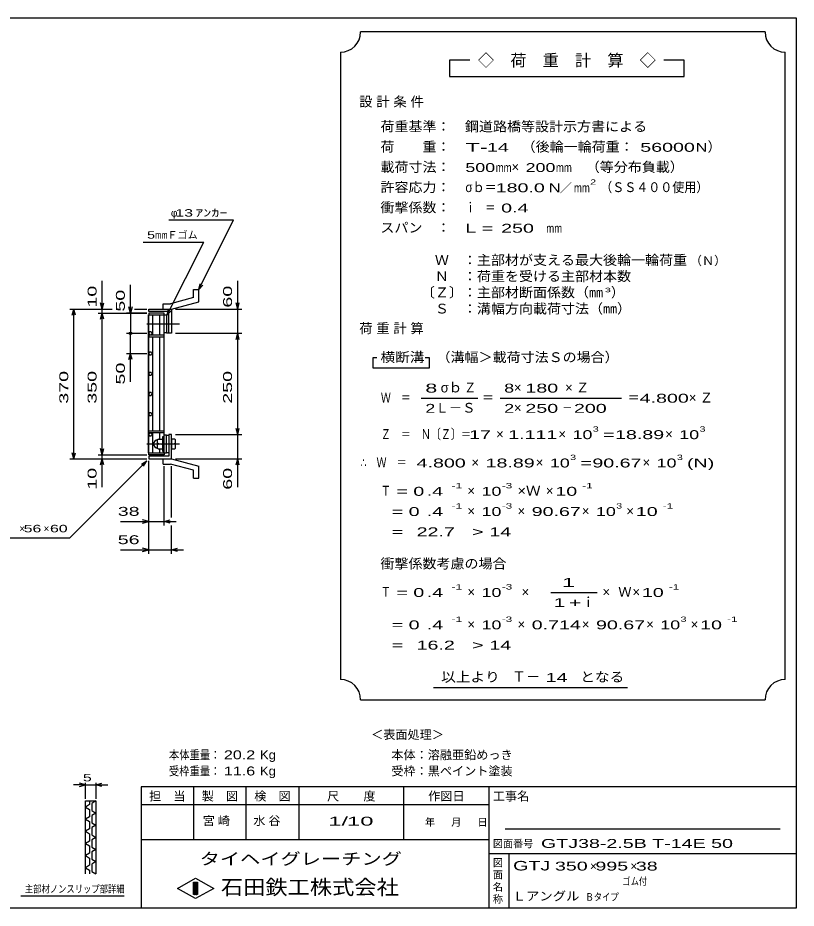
# Model space of a CAD drawing. Units: millimetres, scale not verified. Extents: x -1820 to 1731, y -1282 to 1054.
# Drawn here: x -194 to 1731, y -1146 to 1054 of the extents above; entities that cross this region are included whole.
import ezdxf
from ezdxf.enums import TextEntityAlignment as Align

# ---------------------------------------------------------------- set-up
doc = ezdxf.new("R2010")
doc.units = ezdxf.units.MM
doc.header["$LTSCALE"] = 10
doc.linetypes.add('CHAIN', pattern=[18.5, 12, -1.5, 3.5, -1.5])
for name, color, linetype, lineweight in [('0_2', 150, 'Continuous', 25), ('16', 3, 'Continuous', 25), ('19', 6, 'Continuous', 25), ('22', 4, 'Continuous', 25), ('24', 2, 'Continuous', 25), ('32', 4, 'Continuous', 25)]:
    doc.layers.add(name, color=color, linetype=linetype, lineweight=lineweight)
doc.styles.add('ベクトル', font='')
doc.styles.get('ベクトル').set_extended_font_data('ベクトル')

msp = doc.modelspace()

# ---------------------------------------------------------------- linework, layer by layer
at = {"layer": '0_2'}
for p, q in [((-1729, 1053.5), (1731, 1053.5)), ((1731, 1053.5), (1731, -1146.5)), ((1731, -846.5), (111, -846.5)), ((111, -846.5), (111, -1146.5)), ((241, -846.5), (241, -976.5)), ((371, -976.5), (371, -846.5)), ((501, -846.5), (501, -976.5)), ((761, -976.5), (761, -846.5)), ((971, -846.5), (971, -1146.5)), ((971, -891.5), (111, -891.5)), ((1691, -951.5), (1011, -951.5)), ((111, -976.5), (971, -976.5)), ((971, -1011.5), (1731, -1011.5)), ((1021, -1146.5), (1021, -1011.5)), ((201, -1097.5), (246, -1072.5)), ((246, -1072.5), (291, -1097.5)), ((246, -1122.5), (201, -1097.5)), ((241, -1082.5), (251, -1082.5)), ((241, -1112.5), (241, -1082.5)), ((241, -1082.5), (243, -1082.5)), ((243, -1082.5), (243, -1112.5)), ((245, -1112.5), (245, -1082.5)), ((245, -1082.5), (247, -1082.5)), ((291, -1097.5), (246, -1122.5)), ((247, -1082.5), (247, -1112.5)), ((249, -1112.5), (249, -1082.5)), ((249, -1082.5), (251, -1082.5)), ((251, -1082.5), (251, -1112.5)), ((251, -1082.5), (251, -1112.5)), ((251, -1112.5), (241, -1112.5)), ((243, -1112.5), (245, -1112.5)), ((247, -1112.5), (249, -1112.5)), ((1731, -1146.5), (-1729, -1146.5))]:
    msp.add_line(p, q, dxfattribs=at)
at = {"layer": '16'}
for p, q in [((129.3, -21.5), (129.3, 319.5)), ((129.3, 319.5), (130, 319.5)), ((168, 324), (130, 324)), ((130, 324), (130, 319.5)), ((130, 319.5), (168, 319.5)), ((130, -21.5), (130, 319.5)), ((130, 319.5), (168, 319.5)), ((140.5, 269.5), (140.5, 319.5)), ((157.5, 269.5), (157.5, 319.5)), ((168, 319.5), (168, 324)), ((168, -21.5), (168, 319.5)), ((168, 319.5), (174, 319.5)), ((174, 319.5), (174, 275.5)), ((180, 319.5), (174, 319.5)), ((180, 275.5), (180, 319.5)), ((131.98, 277.45), (130, 273.97)), ((130, 273.97), (132.02, 270.52)), ((130, 269.5), (130, 265)), ((168, 269.5), (130, 269.5)), ((130, 265), (168, 265)), ((135.98, 277.48), (131.98, 277.45)), ((132.02, 270.52), (136.02, 270.55)), ((138, 274), (135.98, 277.48)), ((136.02, 270.55), (138, 274.03)), ((140.5, 33), (140.5, 265)), ((157.5, 33), (157.5, 265)), ((174, 275.5), (168, 275.5)), ((168, 265), (168, 269.5)), ((174, 275.5), (180, 275.5)), ((131.98, 227.45), (130, 223.97)), ((130, 223.97), (132.02, 220.52)), ((135.98, 227.48), (131.98, 227.45)), ((132.02, 220.52), (136.02, 220.55)), ((138, 224), (135.98, 227.48)), ((136.02, 220.55), (138, 224.03)), ((131.98, 177.45), (130, 173.97)), ((135.98, 177.48), (131.98, 177.45)), ((138, 174), (135.98, 177.48)), ((130, 173.97), (132.02, 170.52)), ((132.02, 170.52), (136.02, 170.55)), ((136.02, 170.55), (138, 174.03)), ((131.98, 127.45), (130, 123.97)), ((130, 123.97), (132.02, 120.52)), ((135.98, 127.48), (131.98, 127.45)), ((132.02, 120.52), (136.02, 120.55)), ((138, 124), (135.98, 127.48)), ((136.02, 120.55), (138, 124.03)), ((131.98, 77.45), (130, 73.97)), ((130, 73.97), (132.02, 70.52)), ((135.98, 77.48), (131.98, 77.45)), ((132.02, 70.52), (136.02, 70.55)), ((138, 74), (135.98, 77.48)), ((136.02, 70.55), (138, 74.03)), ((130, 28.5), (130, 33)), ((130, 33), (168, 33)), ((130, 28.5), (168, 28.5)), ((131.98, 27.45), (130, 23.97)), ((130, 23.97), (132.02, 20.52)), ((135.98, 27.48), (131.98, 27.45)), ((138, 24), (135.98, 27.48)), ((136.02, 20.55), (138, 24.03)), ((140.5, -21.5), (140.5, 28.5)), ((157.5, 13.5), (157.5, 28.5)), ((168, 28.5), (168, 33)), ((174, 22.5), (168, 22.5)), ((174, -21.5), (174, 22.5)), ((174, 22.5), (180, 22.5)), ((180, 22.5), (180, -21.5)), ((132.02, 20.52), (136.02, 20.55)), ((154, 12.5), (152, 10.5)), ((152, -9.5), (152, 10.5)), ((154, 0.5), (152, 2.5)), ((154, 0.5), (152, -1.5)), ((154, 12.5), (163, 12.5)), ((154, 0.5), (163, 0.5)), ((165, 10.5), (163, 12.5)), ((163, 0.5), (165, 2.5)), ((165, -1.5), (163, 0.5)), ((165, -18), (165, 19)), ((165, 19), (168, 19)), ((168, -18), (168, 19)), ((129.3, -21.5), (130, -21.5)), ((130, -21.5), (168, -21.5)), ((130, -26), (130, -21.5)), ((130, -21.5), (168, -21.5)), ((152, -9.5), (154, -11.5)), ((154, -11.5), (163, -11.5)), ((157.5, -21.5), (157.5, -12.5)), ((163, -11.5), (165, -9.5)), ((165, -18), (168, -18)), ((168, -21.5), (168, -26)), ((168, -21.5), (174, -21.5)), ((180, -21.5), (174, -21.5)), ((168, -26), (130, -26))]:
    msp.add_line(p, q, dxfattribs=at)
at = {"layer": '16', "linetype": 'CHAIN'}
for p, q in [((125, 297.5), (206, 297.5)), ((125, 0.5), (206, 0.5))]:
    msp.add_line(p, q, dxfattribs=at)
at = {"layer": '16'}
msp.add_arc((152, 0.5), 10, 90, 270, dxfattribs=at)
at = {"layer": '19'}
for p, q in [((240.61, 382.12), (253.61, 382.12)), ((240.61, 362.1), (240.61, 382.12)), ((253.61, 352.12), (253.61, 382.12)), ((240.61, 362.1), (184.28, 347.01)), ((186, 334), (253.61, 352.12)), ((130, 328), (130, 334)), ((130, 334), (186, 334)), ((165.99, 347.01), (184.28, 347.01)), ((165.99, 334.01), (165.99, 347.01)), ((166, 334), (186, 334)), ((186, 334), (186, 274)), ((180, 328), (130, 328)), ((180, 274), (180, 328)), ((186, 274), (180, 274)), ((186, 24), (180, 24)), ((180, 24), (180, -30)), ((186, -36), (186, 24)), ((194, 12.5), (186, 12.5)), ((186, 12.5), (186, -11.5)), ((186, 0.5), (194, 0.5)), ((196, 10.5), (194, 12.5)), ((196, 2.5), (194, 0.5)), ((194, 0.5), (196, -1.5)), ((196, -9.5), (196, 10.5)), ((186, -11.5), (194, -11.5)), ((194, -11.5), (196, -9.5)), ((130, -30), (130, -36)), ((180, -30), (130, -30)), ((130, -36), (186, -36)), ((165.99, -49.01), (165.99, -36.01)), ((166, -36), (186, -36)), ((186, -36), (253.61, -54.12)), ((165.99, -49.01), (184.28, -49.01)), ((240.61, -64.1), (184.28, -49.01)), ((240.61, -84.12), (240.61, -64.1)), ((253.61, -84.12), (253.61, -54.12)), ((240.61, -84.12), (253.61, -84.12))]:
    msp.add_line(p, q, dxfattribs=at)
at = {"layer": '22'}
for p, q in [((180, 554), (340, 554)), ((254, 382), (340, 554)), ((116, 499.5), (266, 499.5)), ((176, 319.5), (266, 499.5)), ((15, 334), (15, 404)), ((254, 382), (257, 396.6)), ((350, 334), (350, 404)), ((85, 324), (85, 394)), ((254, 382), (264, 393)), ((-65, 334), (40, 334)), ((-59, 319), (-55, 334)), ((-51, 319), (-55, 334)), ((-55, -36), (-55, 334)), ((5, 334), (40, 334)), ((15, 334), (11, 349)), ((15, 334), (19, 349)), ((15, 324), (15, 334)), ((85, 324), (81, 339)), ((89, 339), (85, 324)), ((95, 334), (125, 334)), ((95, 334), (125, 334)), ((176, 319.5), (179, 334.1)), ((176, 319.5), (186, 330.5)), ((196, 334), (360, 334)), ((350, 334), (346, 349)), ((350, 334), (354, 349)), ((350, 274), (350, 334)), ((5, 324), (125, 324)), ((11, 309), (15, 324)), ((19, 309), (15, 324)), ((15, -26), (15, 324)), ((125, 324), (75, 324)), ((85, 324), (85, 274)), ((75, 274), (125, 274)), ((85, 224), (85, 274)), ((196, 274), (360, 274)), ((346, 259), (350, 274)), ((354, 259), (350, 274)), ((350, 24), (350, 274)), ((75, 224), (125, 224)), ((81, 209), (85, 224)), ((89, 209), (85, 224)), ((85, 154), (85, 224)), ((196, 24), (360, 24)), ((350, 24), (346, 39)), ((350, 24), (354, 39)), ((350, -36), (350, 24)), ((-55, -36), (-59, -21)), ((-55, -36), (-51, -21)), ((15, -26), (11, -11)), ((15, -26), (19, -11)), ((-65, -36), (125, -36)), ((-65, -231), (125, -41)), ((5, -26), (125, -26)), ((5, -36), (125, -36)), ((11, -51), (15, -36)), ((15, -36), (15, -26)), ((19, -51), (15, -36)), ((15, -106), (15, -36)), ((112, -49), (125, -41)), ((117, -54), (125, -41)), ((130, -201), (130, -41)), ((130, -271), (130, -41)), ((196, -36), (360, -36)), ((346, -51), (350, -36)), ((354, -51), (350, -36)), ((350, -106), (350, -36)), ((168, -201), (168, -54)), ((186, -181), (186, -54)), ((60, -191), (130, -191)), ((130, -191), (115, -187)), ((115, -195), (130, -191)), ((130, -191), (168, -191)), ((168, -191), (183, -187)), ((183, -195), (168, -191)), ((168, -191), (198, -191)), ((186, -271), (186, -201)), ((-265, -231), (-65, -231)), ((60, -261), (130, -261)), ((130, -261), (115, -257)), ((115, -265), (130, -261)), ((130, -261), (186, -261)), ((186, -261), (201, -257)), ((201, -265), (186, -261)), ((186, -261), (216, -261))]:
    msp.add_line(p, q, dxfattribs=at)
msp.add_circle((85, 274), 3, dxfattribs=at)
at = {"layer": '24', "color": 4}
for p, q in [((1654, 1018.5), (654, 1018.5)), ((604, 968.5), (604, -581.5)), ((1704, -581.5), (1704, 968.5)), ((924, 948.5), (874, 948.5)), ((874, 948.5), (874, 908.5)), ((1454, 948.5), (1404, 948.5)), ((1454, 908.5), (1454, 948.5)), ((874, 908.5), (1454, 908.5)), ((694, 213.5), (684, 213.5)), ((684, 213.5), (684, 188.5)), ((824, 213.5), (814, 213.5)), ((824, 188.5), (824, 213.5)), ((684, 188.5), (824, 188.5)), ((804, 113.5), (944, 113.5)), ((999, 113.5), (1299, 113.5)), ((1124, -366.5), (1239, -366.5)), ((834, -601.5), (1314, -601.5)), ((654, -631.5), (1654, -631.5))]:
    msp.add_line(p, q, dxfattribs=at)
for centre, start, end in [((604, 1018.5), 270, 0), ((1704, 1018.5), 180, 270), ((604, -631.5), 0, 90), ((1704, -631.5), 90, 180)]:
    msp.add_arc(centre, 50, start, end, dxfattribs=at)
at = {"layer": '32'}
for p, q in [((-26, -841.5), (-56, -841.5)), ((-26, -841.5), (-41, -837.5)), ((-41, -845.5), (-26, -841.5)), ((-26, -876.5), (-26, -836.5)), ((-26, -841.5), (-1, -841.5)), ((-1, -836.5), (-1, -876.5)), ((-1, -841.5), (14, -837.5)), ((14, -845.5), (-1, -841.5)), ((-1, -841.5), (29, -841.5)), ((-26, -881.5), (-1, -881.5)), ((-26, -1061.5), (-26, -881.5)), ((-16, -890.5), (-26, -896.5)), ((-26, -896.5), (-16, -902.5)), ((-16, -881.5), (-16, -890.5)), ((-1, -881.5), (-11, -887.5)), ((-11, -887.5), (-11, -905.5)), ((-1, -881.5), (-1, -1061.5)), ((-16, -920.5), (-26, -926.5)), ((-16, -902.5), (-16, -920.5)), ((-11, -905.5), (-1, -911.5)), ((-1, -911.5), (-11, -917.5)), ((-11, -917.5), (-11, -935.5)), ((-26, -926.5), (-16, -932.5)), ((-16, -932.5), (-16, -950.5)), ((-11, -935.5), (-1, -941.5)), ((-1, -941.5), (-11, -947.5)), ((-16, -950.5), (-26, -956.5)), ((-26, -956.5), (-16, -962.5)), ((-16, -962.5), (-16, -980.5)), ((-11, -947.5), (-11, -965.5)), ((-11, -965.5), (-1, -971.5)), ((-16, -980.5), (-26, -986.5)), ((-26, -986.5), (-16, -992.5)), ((-1, -971.5), (-11, -977.5)), ((-11, -977.5), (-11, -995.5)), ((-16, -1010.5), (-26, -1016.5)), ((-16, -992.5), (-16, -1010.5)), ((-11, -995.5), (-1, -1001.5)), ((-1, -1001.5), (-11, -1007.5)), ((-11, -1007.5), (-11, -1025.5)), ((-26, -1016.5), (-16, -1022.5)), ((-16, -1022.5), (-16, -1040.5)), ((-11, -1025.5), (-1, -1031.5)), ((-1, -1031.5), (-11, -1037.5)), ((-16, -1040.5), (-26, -1046.5)), ((-26, -1046.5), (-16, -1052.5)), ((-16, -1052.5), (-16, -1061.5)), ((-11, -1037.5), (-11, -1055.5)), ((-11, -1055.5), (-1, -1061.5)), ((69, -1116.5), (-186, -1116.5))]:
    msp.add_line(p, q, dxfattribs=at)

# ---------------------------------------------------------------- texts
at = {"layer": '0_2', "style": 'ベクトル'}
for s, height, p in [('担\u3000当', 21.99, (131, -869.5)), ('製\u3000図', 21.99, (261, -869.5)), ('検\u3000図', 21.99, (391, -869.5)), ('尺\u3000\u3000度', 21.99, (571, -869.5)), ('作図日', 21.99, (821, -869.5)), ('工事名', 21.99, (981, -869.5)), ('年', 18.33, (813, -934)), ('月', 18.33, (878, -934)), ('日', 18.33, (943, -934)), ('図面番号', 18.33, (981, -987)), ('図', 18.33, (981, -1034)), ('面', 18.33, (981, -1064)), ('名', 18.33, (981, -1094)), ('称', 18.33, (981, -1124))]:
    msp.add_text(s, height=height, dxfattribs=at).set_placement(p, align=Align.MIDDLE_LEFT)
at = {"layer": '0_2', "color": 222, "style": 'ベクトル'}
for s, height, width, p in [('タイヘイグレーチング', 29.33, 1.25, (256, -1024.5)), ('石田鉄工株式会社', 36.66, 1.1, (308.5, -1094.5))]:
    msp.add_text(s, height=height, dxfattribs=dict(at, width=width)).set_placement(p, align=Align.MIDDLE_LEFT)
at = {"layer": '22', "color": 2, "style": 'ベクトル'}
for s, height, p in [('φ', 18.33, (185, 571.5)), ('Ｆゴム', 18.33, (176, 517)), ('×', 18.33, (-190, -208.5)), ('×', 18.33, (-130, -208.5)), ('＜表面処理＞', 21.99, (680, -717.5)), ('本体：', 21.99, (730, -767.5)), ('溶融亜鉛めっき', 21.99, (820, -767.5)), ('受枠：', 21.99, (730, -807.5)), ('黒ペイント塗装', 21.99, (820, -807.5)), ('×', 21.99, (1221, -1042.5)), ('×', 21.99, (1321, -1042.5))]:
    msp.add_text(s, height=height, dxfattribs=at).set_placement(p, align=Align.MIDDLE_LEFT)
for s, height, width, p in [(' 13 ', 18.33, 1.6, (185, 571.5)), ('ｱﾝｶｰ', 18.33, 1.6, (245, 571.5)), ('5', 18.33, 1.45, (126, 517)), ('mm', 18.33, 0.75, (146, 517)), (' 38 ', 21.99, 1.65, (40, -166)), (' 56 ', 18.33, 1.6, (-190, -208.5)), (' 60 ', 18.33, 1.6, (-125, -208.5)), (' 56 ', 21.99, 1.65, (40, -236)), ('本体重量：', 21.99, 0.85, (180, -767.5)), (' 20.2', 21.99, 1.35, (305, -767.5)), ('Kg', 21.99, 1.1, (405, -767.5)), ('受枠重量：', 21.99, 0.85, (180, -807.5)), (' 11.6', 21.99, 1.35, (305, -807.5)), ('Kg', 21.99, 1.1, (405, -807.5)), ('1/', 21.99, 2, (574, -931.5)), (' 10 ', 21.99, 2, (604, -931.5)), ('GTJ38-2.5B T-14E 50                 ', 21.99, 1.65, (1100, -986.5)), ('GTJ', 23.46, 1.55, (1031, -1041.5)), (' 350 ', 21.99, 1.65, (1121, -1042.5)), (' 995 ', 21.99, 1.65, (1221, -1042.5)), (' 38 ', 21.99, 1.65, (1321, -1042.5)), ('ゴム付', 18.33, 0.8, (1301, -1080)), ('Ｌアングル', 21.99, 1.1, (1030, -1116.5)), ('Ｂタイプ', 18.33, 0.8, (1210, -1119))]:
    msp.add_text(s, height=height, dxfattribs=dict(at, width=width)).set_placement(p, align=Align.MIDDLE_LEFT)
at = {"layer": '22', "color": 2, "style": 'ベクトル', "width": 1.65}
for s, p in [(' 10 ', (-10, 324)), (' 50 ', (60, 314)), (' 60 ', (325, 324)), (' 50 ', (60, 134)), (' 370 ', (-80, 86.5)), (' 350 ', (-10, 86.5)), (' 250 ', (325, 86.5)), (' 10 ', (-10, -126)), (' 60 ', (325, -126))]:
    msp.add_text(s, height=21.99, rotation=90, dxfattribs=at).set_placement(p, align=Align.MIDDLE_LEFT)
at = {"layer": '22', "color": 2, "char_height": 21.99, "attachment_point": 4, "style": 'ベクトル'}
for s, insert in [('\\T1.25;宮崎\u3000', (263.5, -931.5)), ('\\T1.25;水谷\u3000', (388.5, -931.5))]:
    msp.add_mtext(s, dxfattribs=dict(at, insert=insert))
at = {"layer": '24', "style": 'ベクトル'}
for s, height, p in [('◇\u3000荷\u3000重\u3000計\u3000算\u3000◇', 29.33, (944, 948.5)), ('）', 24.19, (1512, 735)), ('×', 24.19, (1027, 685)), ('／', 21.99, (1146.5, 633.5)), ('（Ｎ）', 21.99, (1468, 453.5)), ('）', 24.19, (1273, 375)), ('σｂ', 24.19, (852, 140)), ('×', 24.19, (1033, 140)), ('Ｌ－Ｓ', 24.19, (839, 90)), ('×', 24.19, (1033, 90)), ('×', 24.19, (989, 25)), ('×', 24.19, (1143, 25)), ('×', 24.19, (1407, 25)), ('×', 24.19, (928, -45)), ('×', 24.19, (1087, -45)), ('×', 24.19, (1351, -45)), ('×', 24.19, (918, -115)), ('×', 24.19, (1112, -115)), ('×', 24.19, (918, -165)), ('×', 24.19, (1042, -165)), ('×', 24.19, (1201, -165)), ('×', 24.19, (1311, -165)), ('×', 24.19, (918, -365)), ('×', 24.19, (1052, -365)), ('×', 24.19, (1252, -365)), ('Ｗ', 24.19, (1291, -365)), ('×', 24.19, (1326, -365)), ('ｉ', 24.19, (1200.5, -390)), ('×', 24.19, (918, -445)), ('×', 24.19, (1042, -445)), ('×', 24.19, (1201, -445)), ('×', 24.19, (1360, -445)), ('×', 24.19, (1470, -445)), ('Ｔ－', 25.66, (1028, -574))]:
    msp.add_text(s, height=height, dxfattribs=at).set_placement(p, align=Align.MIDDLE_LEFT)
for s, height, width, p in [('荷重基準：\u3000', 24.19, 1.05, (703, 785)), ('鋼道路橋等設計示方書による', 24.19, 1.05, (912, 785)), ('荷\u3000\u3000重：\u3000', 24.19, 1.05, (703, 735)), ('（後輪一輪荷重：', 24.19, 1.05, (1052, 735)), ('T-', 21.99, 2, (913, 733.5)), (' 14 ', 21.99, 1.65, (953, 733.5)), (' 56000', 21.99, 1.65, (1332, 733.5)), ('N', 21.99, 1.4, (1482, 733.5)), ('載荷寸法：\u3000', 24.19, 1.05, (703, 685)), ('500', 21.99, 1.5, (913, 683.5)), ('mm', 21.99, 0.8, (988, 683.5)), ('200', 21.99, 1.5, (1062, 683.5)), ('mm', 21.99, 0.8, (1137, 683.5)), ('\u3000（等分布負載）', 24.19, 1.05, (1176, 685)), ('許容応力：\u3000', 24.19, 1.05, (703, 635)), ('σｂ＝', 24.19, 0.9, (913, 635)), ('180.0', 21.99, 1.65, (988, 633.5)), ('N', 21.99, 1.4, (1119, 633.5)), ('mm', 21.99, 0.8, (1181.5, 633.5)), ('2', 13.2, 1.5, (1221.5, 647.5)), ('（ＳＳ４００使用）', 24.19, 0.9, (1246.5, 635)), ('衝撃係数：\u3000', 24.19, 1.05, (703, 585)), ('ｉ\u3000＝', 24.19, 0.75, (913, 585)), (' 0.4', 21.99, 1.65, (988, 583.5)), ('スパン\u3000：\u3000', 24.19, 1.05, (703, 535)), ('L =', 21.99, 1.65, (913, 533.5)), (' 250 ', 21.99, 1.65, (988, 533.5)), ('mm', 21.99, 0.8, (1113, 533.5)), ('\u3000Ｗ\u3000：主部材が支える最大後輪一輪荷重', 24.19, 1.05, (803, 455)), ('\u3000Ｎ\u3000：荷重を受ける主部材本数', 24.19, 1.05, (803, 415)), ('〔Ｚ〕：主部材断面係数（㎜', 24.19, 1.05, (803, 375)), ('3', 11, 1.8, (1258, 381)), ('\u3000Ｓ\u3000：溝幅方向載荷寸法（㎜）', 24.19, 1.05, (803, 335)), ('横断溝', 24.19, 1.1, (703, 215)), ('\u3000（溝幅＞載荷寸法Ｓの場合）', 24.19, 1.05, (807, 215)), ('8', 21.99, 1.8, (814, 138.5)), ('Ｚ', 24.19, 0.9, (910, 140)), ('8', 21.99, 1.5, (1009, 138.5)), (' 180 ', 21.99, 1.65, (1048, 138.5)), ('Ｗ\u3000＝', 24.19, 0.75, (704, 115)), ('＝', 24.19, 0.9, (954, 115)), ('＝', 24.19, 0.9, (1314, 115)), ('4.800', 21.99, 1.65, (1344, 113.5)), ('2', 21.99, 1.5, (814, 88.5)), ('2', 21.99, 1.5, (1009, 88.5)), (' 250 ', 21.99, 1.65, (1048, 88.5)), ('－', 24.19, 0.75, (1153, 90)), (' 200 ', 21.99, 1.65, (1168, 88.5)), ('3', 13.2, 1.5, (1228, 37.5)), ('3', 13.2, 1.5, (1492, 37.5)), ('Ｚ\u3000＝\u3000Ｎ〔Ｚ〕＝', 24.19, 0.75, (704, 25)), (' 17 ', 21.99, 1.65, (909, 23.5)), ('1.111', 21.99, 1.65, (1019, 23.5)), ('10', 21.99, 1.5, (1178, 23.5)), ('=', 21.99, 1.7, (1253, 23.5)), ('18.89', 21.99, 1.65, (1283, 23.5)), ('10', 21.99, 1.5, (1442, 23.5)), ('∴\u3000Ｗ\u3000＝', 24.19, 0.75, (654, -45)), (' 4.800', 21.99, 1.65, (779, -46.5)), ('18.89', 21.99, 1.65, (963, -46.5)), ('10', 21.99, 1.5, (1122, -46.5)), ('3', 13.2, 1.5, (1172, -32.5)), ('=', 21.99, 1.7, (1197, -46.5)), ('90.67', 21.99, 1.65, (1227, -46.5)), ('10', 21.99, 1.5, (1386, -46.5)), ('3', 13.2, 1.5, (1436, -32.5)), ('(N)', 21.99, 1.65, (1461, -46.5)), ('Ｔ', 24.19, 0.75, (704, -115)), (' = 0', 21.99, 1.65, (729, -116.5)), (' .4 ', 21.99, 1.65, (804, -116.5)), ('-1', 13.2, 1.65, (879, -102.5)), ('10', 21.99, 1.5, (953, -116.5)), ('-3', 13.2, 1.65, (1003, -102.5)), ('×Ｗ', 24.19, 1.1, (1042, -115)), (' 10 ', 21.99, 1.65, (1122, -116.5)), ('-1', 13.2, 1.65, (1202, -102.5)), ('-1', 13.2, 1.65, (879, -152.5)), ('-3', 13.2, 1.65, (1003, -152.5)), ('3', 13.2, 1.5, (1286, -152.5)), ('-1', 13.2, 1.65, (1401, -152.5)), ('  = 0', 21.99, 1.65, (704, -166.5)), (' .4 ', 21.99, 1.65, (804, -166.5)), ('10', 21.99, 1.5, (953, -166.5)), ('90.67', 21.99, 1.65, (1077, -166.5)), ('10', 21.99, 1.5, (1236, -166.5)), (' 10 ', 21.99, 1.65, (1321, -166.5)), ('  =', 21.99, 1.65, (704, -216.5)), (' 22.7', 21.99, 1.65, (779, -216.5)), ('>', 21.99, 1.7, (929, -216.5)), (' 14 ', 21.99, 1.65, (959, -216.5)), ('衝撃係数考慮の場合', 24.19, 1.05, (703, -295)), ('-1', 13.2, 1.65, (879, -352.5)), ('-3', 13.2, 1.65, (1003, -352.5)), ('-1', 13.2, 1.65, (1416, -352.5)), ('Ｔ', 24.19, 0.75, (704, -365)), (' = 0', 21.99, 1.65, (729, -366.5)), (' .4 ', 21.99, 1.65, (804, -366.5)), ('10', 21.99, 1.5, (953, -366.5)), (' 10 ', 21.99, 1.65, (1336, -366.5)), ('  = 0', 21.99, 1.65, (704, -446.5)), (' .4 ', 21.99, 1.65, (804, -446.5)), ('-1', 13.2, 1.65, (879, -432.5)), ('10', 21.99, 1.5, (953, -446.5)), ('-3', 13.2, 1.65, (1003, -432.5)), ('0.714', 21.99, 1.65, (1077, -446.5)), ('90.67', 21.99, 1.65, (1236, -446.5)), ('10', 21.99, 1.5, (1395, -446.5)), ('3', 13.2, 1.5, (1445, -432.5)), (' 10 ', 21.99, 1.65, (1480, -446.5)), ('-1', 13.2, 1.65, (1560, -432.5)), ('  =', 21.99, 1.65, (704, -496.5)), (' 16.2', 21.99, 1.65, (779, -496.5)), ('>', 21.99, 1.7, (929, -496.5)), (' 14 ', 21.99, 1.65, (959, -496.5)), ('以上より\u3000', 24.19, 1.1, (853, -575)), (' 14 ', 21.99, 1.65, (1098, -576.5)), ('となる', 24.19, 1.1, (1197, -575))]:
    msp.add_text(s, height=height, dxfattribs=dict(at, width=width)).set_placement(p, align=Align.MIDDLE_LEFT)
at = {"layer": '24', "attachment_point": 4, "style": 'ベクトル'}
for s, insert, char_height in [('\\T1.28;設計条件', (650.5, 845), 24.19), ('\\T1.28;荷重計算', (650.5, 285), 24.19), ('\\T1.42;×Ｚ', (1159.5, 140), 24.19), ('\\T1.42;×Ｚ', (1465.5, 115), 24.19), ('\\T1.25;\\W2;\\~1\\~', (1131.5, -341.5), 21.99), ('\\T1.33;\\W1.75;1+', (1131.5, -391.5), 21.99)]:
    msp.add_mtext(s, dxfattribs=dict(at, insert=insert, char_height=char_height))
at = {"layer": '32', "color": 2, "style": 'ベクトル'}
for s, width, p in [(' 5 ', 1.6, (-43.5, -824)), ('主部材ノンスリップ部詳細', 0.8, (-176, -1099))]:
    msp.add_text(s, height=18.33, dxfattribs=dict(at, width=width)).set_placement(p, align=Align.MIDDLE_LEFT)

doc.saveas('drawing.dxf')
